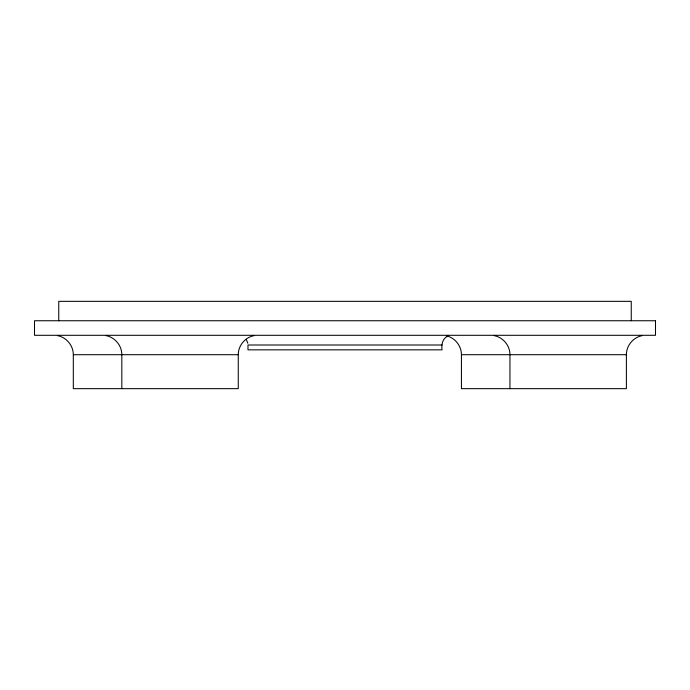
<?xml version="1.0" encoding="UTF-8"?>
<svg xmlns="http://www.w3.org/2000/svg" width="690" height="690" viewBox="0 0 690 690"><rect width="100%" height="100%" fill="white"/><g stroke="black" fill="none" stroke-linecap="round" stroke-linejoin="round"><path stroke-width="1.03" d="M57.434 335.625C66.395 337.22 73.382 345.604 73.312 354.703L73.312 388.66L238.266 388.66L238.266 354.703C238.197 345.604 245.183 337.22 254.144 335.625M442.031 345L247.969 345L247.969 349.847L442.031 349.847C441.281 344.586 442.575 338.022 448.164 335.978M446.464 335.883C455.046 337.703 461.472 345.975 461.438 354.703L461.438 388.66L626.391 388.66L626.391 354.703C626.322 345.604 633.308 337.22 642.269 335.625M73.312 354.703L238.266 354.703M461.438 354.703L626.391 354.703M494.075 335.625C503.036 337.22 510.022 345.604 509.953 354.703L509.953 388.66M105.95 335.625C114.911 337.22 121.897 345.604 121.828 354.703L121.828 388.66M246.39 339.687L247.805 343.232M631.247 320.747L631.247 301.34L58.754 301.34L58.754 320.747M655.5 320.747L34.5 320.747L34.5 335.297L655.5 335.297L655.5 320.747"/></g></svg>
